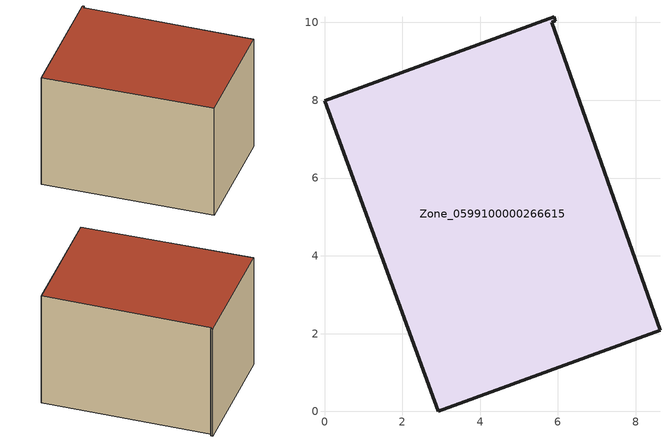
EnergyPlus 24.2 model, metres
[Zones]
Zone_0599100000266615
 floor ground (C_G): 5.94,10.05 5.84,10.01 8.62,2.08 2.93,0 0,7.99 5.9,10.15 z3.81
 wall outside (C_F): 5.94,10.05 5.9,10.15 0,7.99 2.93,0 8.62,2.08 5.84,10.01 5.94,10.05 z3.81:9.84
 roof outside (C_R): 5.84,10.01 5.94,10.05 5.9,10.15 0,7.99 2.93,0 8.62,2.08 z9.84
[BUILDING]
Pand.0599100000266615: North Axis=0; Terrain=City; Loads Convergence Tolerance Value=0.04; Temperature Convergence Tolerance Value=0.4; Solar Distribution=FullExterior; Maximum Number of Warmup Days=25; Minimum Number of Warmup Days=1
[Site:Location]
Rotterdam.The.Hague.AP_ZH_NLD Design_Conditions: Latitude=51.96; Longitude=4.45; Time Zone=1; Elevation=-4.5
[SITE:GROUNDTEMPERATURE:BUILDINGSURFACE]
18, 18, 18, 18, 18, 18, 18, 18, 18, 18, 18, 18
[MATERIAL] Thermal Absorptance=0.9; Solar Absorptance=0.7; Visible Absorptance=0.7
Name | Roughness | Thickness | Conductivity | Density | Specific Heat
G.TC.1946-1964 | MediumSmooth | 0.15 | 1 | 540 | 1210
F.TC.1946-1964 | Rough | 0.3 | 0.857143 | 1920 | 840
R.TC.1946-1964 | MediumRough | 0.2 | 0.235294 | 1500 | 1000
[CONSTRUCTION]
C_G: G.TC.1946-1964
C_F: F.TC.1946-1964
C_R: R.TC.1946-1964
[ZONE]
Zone_0599100000266615: Type=1; Multiplier=1; Ceiling Height=Autocalculate; Volume=Autocalculate; Floor Area=autocalculate; Part of Total Floor Area=Yes
[ZONEINFILTRATION:DESIGNFLOWRATE]
Infil_Zone_0599100000266615: Zone or ZoneList or Space or SpaceList=Zone_0599100000266615; Schedule=AlwaysOn; Design Flow Rate Calculation Method=Flow/Area; Flow Rate per Floor Area=0.003; Constant Term Coefficient=1; Temperature Term Coefficient=0; Velocity Term Coefficient=0; Velocity Squared Term Coefficient=0
[HVACTEMPLATE:ZONE:IDEALLOADSAIRSYSTEM]
Zone_0599100000266615: Maximum Heating Supply Air Temperature=50; Minimum Cooling Supply Air Temperature=13; Maximum Heating Supply Air Humidity Ratio=0.0156; Minimum Cooling Supply Air Humidity Ratio=0.0077; Heating Limit=NoLimit; Cooling Limit=NoLimit; Dehumidification Control Type=ConstantSensibleHeatRatio; Cooling Sensible Heat Ratio=0.7; Dehumidification Setpoint=60; Humidification Control Type=None; Humidification Setpoint=30; Outdoor Air Method=None; Outdoor Air Flow Rate per Person=0.00944; Outdoor Air Flow Rate per Zone Floor Area=0; Outdoor Air Flow Rate per Zone=0; Demand Controlled Ventilation Type=None; Outdoor Air Economizer Type=NoEconomizer; Heat Recovery Type=None; Sensible Heat Recovery Effectiveness=0.7; Latent Heat Recovery Effectiveness=0.65
[ZONECONTROL:THERMOSTAT]
ThermostatControl_Zone_0599100000266615: Zone or ZoneList=Zone_0599100000266615; Control Type Schedule=DualSetpointControlType; Control 1=Thermostat_Zone_0599100000266615; Temperature Difference Between Cutout And Setpoint=0
[THERMOSTATSETPOINT:DUALSETPOINT]
Thermostat_Zone_0599100000266615: Heating Setpoint Temperature Schedule=HeatingSetpoint_Zone_0599100000266615; Cooling Setpoint Temperature Schedule=CoolingSetpoint_Zone_0599100000266615
[SCHEDULE:COMPACT]
HeatingSetpoint_Zone_0599100000266615: Through: 12/31, For: AllDays, Until: 24:00, 21
CoolingSetpoint_Zone_0599100000266615: Through: 12/31, For: AllDays, Until: 24:00, 24
DualSetpointControlType: Through: 12/31, For: AllDays, Until: 24:00, 4
AlwaysOn: Through: 12/31, For: AllDays, Until: 24:00, 1
